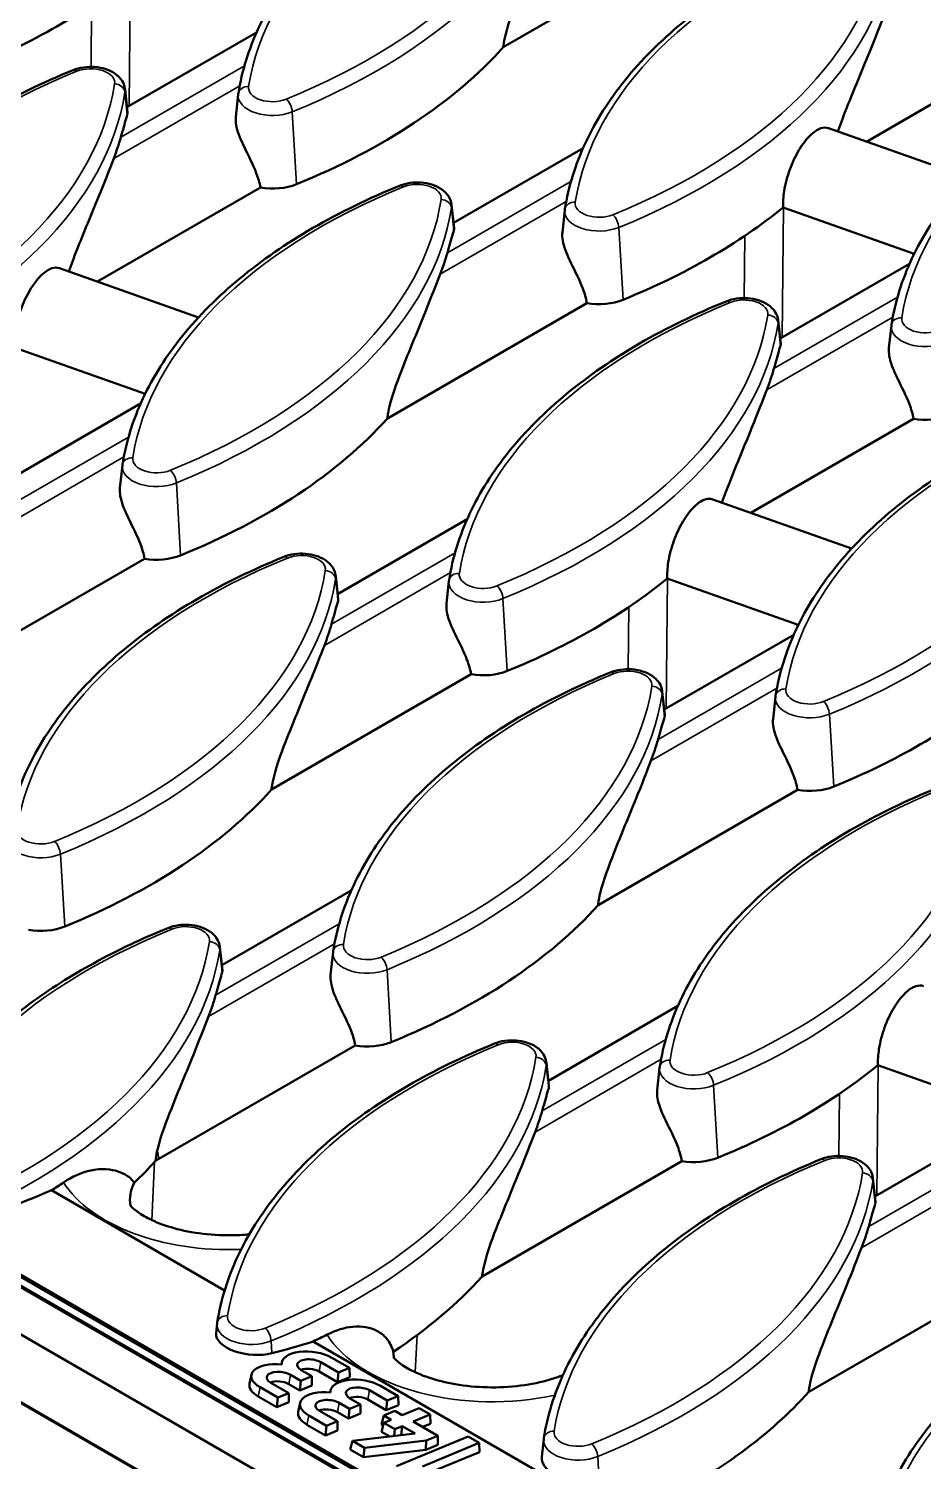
# Model space of a CAD drawing. Header units: millimetres. Extents: x 0 to 4362, y -130 to 2100.
# Drawn here: x 317.4 to 403.2, y 714.2 to 851.5 of the extents above; entities that cross this region are included whole.
import ezdxf

# ---------------------------------------------------------------- set-up
doc = ezdxf.new("R2010")
doc.units = ezdxf.units.MM
doc.header["$LTSCALE"] = 5
doc.layers.add('Sichtbar (ISO)', color=7, linetype='Continuous', lineweight=50)
doc.layers.add('Sichtbar schmal (ISO)', color=7, linetype='Continuous', lineweight=35)

msp = doc.modelspace()

# ---------------------------------------------------------------- linework, layer by layer
at = {"layer": 'Sichtbar (ISO)'}
for p, q in [((362.888, 849.734), (382.028, 860.784)), ((326.808, 843.986), (339.226, 851.155)), ((465.386, 645.121), (111.832, 849.246)), ((397.73, 840.69), (413.342, 849.703)), ((107.693, 846.975), (461.246, 642.851)), ((326.621, 845.725), (326.863, 843.474)), ((337.475, 845.22), (337.245, 843.075)), ((407.409, 837.265), (394.084, 841.98)), ((358.122, 832.905), (370.54, 840.074)), ((323.989, 827.276), (339.601, 836.289)), ((357.936, 834.644), (358.177, 832.393)), ((368.79, 834.139), (368.559, 831.994)), ((402.296, 829.939), (389.719, 834.39)), ((333.668, 823.851), (320.342, 828.566)), ((389.437, 821.824), (401.855, 828.993)), ((351.776, 814.158), (370.916, 825.208)), ((389.25, 823.563), (389.492, 821.312)), ((400.104, 823.058), (399.874, 820.913)), ((328.555, 816.525), (315.978, 820.976)), ((315.696, 808.41), (328.114, 815.579)), ((386.619, 805.114), (402.231, 814.127)), ((326.363, 809.644), (326.133, 807.499)), ((396.298, 801.689), (382.972, 806.404)), ((347.011, 797.329), (359.429, 804.498)), ((309.35, 789.663), (328.489, 800.713)), ((346.824, 799.068), (347.066, 796.817)), ((357.678, 798.563), (357.448, 796.418)), ((391.184, 794.363), (378.607, 798.814)), ((378.325, 786.248), (390.743, 793.417)), ((340.665, 778.582), (359.804, 789.632)), ((378.139, 787.987), (378.38, 785.736)), ((388.993, 787.482), (388.762, 785.337)), ((371.979, 767.501), (391.119, 778.551)), ((335.899, 761.753), (348.317, 768.922)), ((335.712, 763.493), (335.954, 761.241)), ((346.566, 762.987), (346.336, 760.842)), ((367.214, 750.672), (379.632, 757.841)), ((329.876, 743.193), (348.693, 754.057)), ((367.027, 752.412), (367.269, 750.16)), ((377.881, 751.906), (377.651, 749.761)), ((411.387, 747.706), (398.81, 752.157)), ((398.528, 739.591), (410.947, 746.76)), ((360.868, 731.925), (380.007, 742.976)), ((398.342, 741.33), (398.583, 739.079)), ((336.174, 730.575), (319.554, 740.171)), ((308.164, 736.745), (370.784, 700.591)), ((370.549, 700.931), (308.751, 736.61)), ((392.183, 720.844), (411.322, 731.894)), ((335.455, 727.412), (335.354, 726.474)), ((378.701, 706.022), (344.656, 725.678)), ((346.442, 724.125), (348.148, 723.14)), ((338.745, 722.497), (338.559, 721.643)), ((341.662, 723.7), (341.616, 723.491)), ((343.48, 721.915), (342.481, 722.491)), ((343.525, 722.922), (344.524, 722.345)), ((347.004, 721.782), (345.236, 722.803)), ((347.103, 722.709), (345.398, 723.694)), ((347.004, 721.782), (347.103, 722.709)), ((348.148, 723.14), (347.103, 722.709)), ((348.171, 722.263), (348.148, 723.14)), ((341.27, 720.304), (339.564, 721.289)), ((340.608, 721.719), (342.314, 720.734)), ((343.38, 720.988), (342.32, 721.6)), ((343.38, 720.988), (343.48, 721.915)), ((344.547, 721.469), (343.38, 720.988)), ((344.524, 722.345), (343.48, 721.915)), ((344.547, 721.469), (344.524, 722.345)), ((346.329, 721.005), (346.283, 720.797)), ((348.171, 722.263), (347.004, 721.782)), ((351.77, 720.015), (350.064, 721)), ((351.109, 721.43), (352.815, 720.445)), ((341.171, 719.377), (339.403, 720.397)), ((341.171, 719.377), (341.27, 720.304)), ((342.337, 719.858), (341.171, 719.377)), ((342.314, 720.734), (341.27, 720.304)), ((342.337, 719.858), (342.314, 720.734)), ((343.412, 719.803), (343.226, 718.949)), ((348.147, 719.22), (347.148, 719.797)), ((349.191, 719.651), (348.147, 719.22)), ((348.192, 720.228), (349.191, 719.651)), ((349.214, 718.774), (349.191, 719.651)), ((351.671, 719.088), (349.903, 720.108)), ((351.671, 719.088), (351.77, 720.015)), ((352.815, 720.445), (351.77, 720.015)), ((352.838, 719.569), (352.815, 720.445)), ((345.937, 717.609), (344.231, 718.594)), ((345.275, 719.025), (346.981, 718.04)), ((348.047, 718.293), (346.987, 718.906)), ((348.047, 718.293), (348.147, 719.22)), ((349.214, 718.774), (348.047, 718.293)), ((351.216, 717.734), (351.439, 718.589)), ((351.439, 718.589), (352.483, 719.02)), ((352.146, 718.181), (351.439, 718.589)), ((352.838, 719.569), (351.671, 719.088)), ((352.483, 719.02), (353.191, 718.612)), ((353.191, 718.612), (354.824, 719.285)), ((355.879, 718.676), (354.245, 718.003)), ((354.824, 719.285), (355.879, 718.676)), ((355.902, 717.8), (355.879, 718.676)), ((345.838, 716.682), (344.07, 717.703)), ((345.838, 716.682), (345.937, 717.609)), ((347.004, 717.163), (345.838, 716.682)), ((346.981, 718.04), (345.937, 717.609)), ((347.004, 717.163), (346.981, 718.04)), ((351.38, 717.639), (351.216, 717.734)), ((351.223, 717.037), (351.446, 717.892)), ((352.02, 716.577), (351.223, 717.037)), ((351.446, 717.892), (352.146, 718.181)), ((352.501, 717.283), (351.446, 717.892)), ((352.431, 716.625), (352.501, 717.283)), ((353.201, 717.572), (352.501, 717.283)), ((353.108, 716.705), (353.201, 717.572)), ((354.435, 716.86), (353.201, 717.572)), ((354.245, 718.003), (356.602, 716.642)), ((355.902, 717.8), (355.141, 717.486)), ((348.195, 715.321), (348.449, 716.159)), ((348.449, 716.159), (354.435, 716.86)), ((349.593, 715.498), (348.449, 716.159)), ((349.473, 714.583), (349.593, 715.498)), ((355.509, 716.191), (349.593, 715.498)), ((352.66, 713.727), (359.538, 716.564)), ((360.593, 715.955), (355.156, 713.713)), ((355.459, 715.284), (355.509, 716.191)), ((356.625, 715.765), (355.459, 715.284)), ((356.602, 716.642), (355.509, 716.191)), ((356.625, 715.765), (356.602, 716.642)), ((359.538, 716.564), (360.593, 715.955)), ((360.616, 715.078), (360.593, 715.955)), ((366.769, 716.33), (366.587, 714.633)), ((349.473, 714.583), (348.195, 715.321)), ((355.459, 715.284), (349.473, 714.583)), ((360.616, 715.078), (356.554, 713.403))]:
    msp.add_line(p, q, dxfattribs=at)
for centre, major_axis, ratio, start_param, end_param in [((275.122, 877.689), (-63.568, 0), 0.5773503, 2.1848933, 2.5278613), ((306.437, 866.608), (-63.568, 0), 0.5773503, 2.1848933, 2.6638716), ((264.01, 847.012), (63.043, 0), 0.5773503, 6.0631154, 6.1203042), ((340.761, 838.5), (-4, 0), 0.5773503, 1.2765781, 2.1848933), ((337.751, 855.527), (-63.568, 0), 0.5773503, 2.1848933, 2.5278613), ((295.325, 835.931), (63.043, 0), 0.5773503, 6.0631154, 6.1203042), ((372.076, 827.419), (-4, 0), 0.5773503, 1.2765781, 2.1848933), ((326.64, 824.85), (63.043, 0), 0.5773503, 6.0631154, 6.1203042), ((403.391, 816.338), (-4, 0), 0.5773503, 1.2765781, 2.1848933), ((295.325, 831.032), (-63.568, 0), 0.5773503, 2.1848933, 2.6638716), ((329.649, 802.924), (-4, 0), 0.5773503, 1.2765781, 2.1848933), ((326.64, 819.951), (-63.568, 0), 0.5773503, 2.1848933, 2.5278613), ((284.213, 800.355), (63.043, 0), 0.5773503, 6.0631154, 6.1203042), ((360.964, 791.843), (-4, 0), 0.5773503, 1.2765781, 2.1848933), ((357.954, 808.87), (-63.568, 0), 0.5773503, 2.1848933, 2.5278613), ((315.528, 789.274), (63.043, 0), 0.5773503, 6.0631154, 6.1203042), ((392.279, 780.762), (-4, 0), 0.5773503, 1.2765781, 2.1848933), ((284.213, 795.456), (-63.568, 0), 0.5773503, 2.1848933, 2.6638716), ((315.528, 784.375), (-63.568, 0), 0.5773503, 2.1848933, 2.6638716), ((318.538, 767.348), (-4, 0), 0.5773503, 1.2765781, 2.1848933), ((273.102, 764.779), (63.043, 0), 0.5773503, 6.0631154, 6.1203042), ((349.853, 756.267), (-4, 0), 0.5773503, 1.2765781, 2.1848933), ((346.843, 773.294), (-63.568, 0), 0.5773503, 2.1848933, 2.5278613), ((304.416, 753.698), (63.043, 0), 0.5773503, 6.0631154, 6.1203042), ((273.102, 759.88), (-63.568, 0), 0.5773503, 2.5974605, 2.6631925), ((336.594, 739.315), (9.5, 0), 0.5773503, 2.3561945, 2.4086355), ((381.167, 745.186), (-4, 0), 0.5773503, 1.2765781, 2.1848933), ((273.102, 764.779), (-63.043, 0), 0.5773503, 2.3991649, 2.4272376), ((336.594, 739.315), (-9.5, 0), 0.5773503, 5.9936101, 6.3961094), ((273.659, 765.324), (62.927, -6.85), 0.4904698, 5.3674877, 5.5815714), ((335.731, 742.617), (63.043, 0), 0.5773503, 6.0631154, 6.1203042), ((304.416, 748.799), (-63.568, 0), 0.5773503, 2.4249483, 2.6638716), ((338.771, 726.103), (-3.417, 0.372), 0.4904698, 0.0007302, 2.225895), ((304.974, 753.244), (63.034, -6.862), 0.4904698, 5.3674877, 5.4455157), ((304.416, 753.698), (-63.043, 0), 0.5773503, 2.263056, 2.2909833), ((344.461, 723.308), (-2.811, 0.325), 0.4898979, 3.9885497, 6.3870414), ((344.461, 723.308), (-1.329, 0.153), 0.4898979, 3.9885497, 7.1301424), ((361.847, 724.734), (-9.5, 0), 0.5773503, 0.0077871, 0.1129241), ((341.545, 722.105), (-2.811, 0.325), 0.4898979, 4.7316507, 7.1301424), ((341.545, 722.105), (-1.329, 0.153), 0.4898979, 3.9885497, 7.1301424), ((344.361, 722.442), (-1.242, 0.143), 0.4898979, 3.9885497, 5.5611409), ((341.445, 721.239), (-2.897, 0.335), 0.4898979, 6.2340011, 7.1301424), ((341.445, 721.239), (-1.242, 0.143), 0.4898979, 3.9885497, 5.5611409), ((349.128, 720.614), (-2.811, 0.325), 0.4898979, 3.9885497, 6.3870414), ((349.128, 720.614), (-1.329, 0.153), 0.4898979, 3.9885497, 7.1301424), ((346.212, 719.411), (-2.811, 0.325), 0.4898979, 4.7316507, 7.1301424), ((346.212, 719.411), (-1.329, 0.153), 0.4898979, 3.9885497, 7.1301424), ((349.028, 719.748), (-1.242, 0.143), 0.4898979, 3.9885497, 5.5611409), ((335.731, 737.718), (-63.568, 0), 0.5773503, 2.2898474, 2.6638716), ((346.112, 718.545), (-2.897, 0.335), 0.4898979, 6.2340011, 7.1301424), ((346.112, 718.545), (-1.242, 0.143), 0.4898979, 3.9885497, 5.5611409), ((370.056, 714.509), (-3.475, 0), 0.5773503, 6.221282, 8.0755879)]:
    msp.add_ellipse(centre, major_axis=major_axis, ratio=ratio, start_param=start_param, end_param=end_param, dxfattribs=at)
for points, knots in [([(337.486, 845.307), (337.825, 847.458), (338.486, 849.587), (340.423, 853.729), (341.699, 855.742), (344.815, 859.594), (346.656, 861.434), (350.843, 864.891), (353.19, 866.509), (358.319, 869.482), (361.102, 870.837), (364.061, 872.041)], [5.58828531, 5.58828531, 5.58828531, 5.58828531, 5.76152555, 5.76152555, 5.9347658, 5.9347658, 6.10800604, 6.10800604, 6.28124629, 6.28124629, 6.45448653, 6.45448653, 6.45448653, 6.45448653]), ([(367.96, 863.561), (367.556, 862.52), (367.063, 861.264), (365.85, 858.274), (365.101, 856.503), (363.957, 853.601), (363.415, 852.202), (363.019, 850.575), (362.946, 850.216), (362.898, 849.824), (362.893, 849.779), (362.888, 849.734)], [5.0571531, 5.0571531, 5.0571531, 5.0571531, 5.5983494, 5.5983494, 6.239433, 6.239433, 6.6427143, 6.6427143, 6.7428645, 6.7428645, 6.7559465, 6.7559465, 6.7559465, 6.7559465]), ([(368.801, 834.226), (369.139, 836.377), (369.801, 838.506), (371.738, 842.648), (373.013, 844.661), (376.13, 848.513), (377.971, 850.353), (382.158, 853.81), (384.505, 855.428), (389.634, 858.401), (392.416, 859.756), (395.376, 860.96)], [5.58828531, 5.58828531, 5.58828531, 5.58828531, 5.76152555, 5.76152555, 5.9347658, 5.9347658, 6.10800604, 6.10800604, 6.28124629, 6.28124629, 6.45448653, 6.45448653, 6.45448653, 6.45448653]), ([(399.274, 852.48), (398.871, 851.439), (398.378, 850.183), (397.165, 847.193), (396.416, 845.422), (395.478, 843.043), (395.216, 842.365), (394.973, 841.665)], [5.0571531, 5.0571531, 5.0571531, 5.0571531, 5.5983494, 5.5983494, 6.239433, 6.239433, 6.4545461, 6.4545461, 6.4545461, 6.4545461]), ([(400.116, 823.145), (400.454, 825.296), (401.115, 827.425), (403.052, 831.567), (404.328, 833.58), (407.444, 837.432), (409.285, 839.271), (413.473, 842.729), (415.819, 844.347), (420.949, 847.32), (423.731, 848.675), (426.69, 849.879)], [5.58828531, 5.58828531, 5.58828531, 5.58828531, 5.76152555, 5.76152555, 5.9347658, 5.9347658, 6.10800604, 6.10800604, 6.28124629, 6.28124629, 6.45448653, 6.45448653, 6.45448653, 6.45448653]), ([(295.06, 820.812), (295.398, 822.963), (296.059, 825.092), (297.997, 829.234), (299.272, 831.247), (302.389, 835.099), (304.229, 836.939), (308.417, 840.396), (310.764, 842.014), (315.893, 844.987), (318.675, 846.342), (321.635, 847.546)], [5.58828531, 5.58828531, 5.58828531, 5.58828531, 5.76152555, 5.76152555, 5.9347658, 5.9347658, 6.10800604, 6.10800604, 6.28124629, 6.28124629, 6.45448653, 6.45448653, 6.45448653, 6.45448653]), ([(321.635, 847.546), (321.954, 847.676), (322.296, 847.764), (322.995, 847.864), (323.352, 847.875), (324.054, 847.823), (324.4, 847.759), (325.059, 847.553), (325.373, 847.41), (325.921, 847.034), (326.162, 846.806), (326.477, 846.301), (326.577, 846.049), (326.617, 845.763), (326.619, 845.744), (326.621, 845.725)], [0.1713012, 0.1713012, 0.1713012, 0.1713012, 0.5447081, 0.5447081, 0.9139605, 0.9139605, 1.2818418, 1.2818418, 1.6552499, 1.6552499, 2.0093361, 2.0093361, 2.2758247, 2.2758247, 2.2942911, 2.2942911, 2.2942911, 2.2942911]), ([(337.475, 845.22), (337.476, 845.226), (337.476, 845.232), (337.478, 845.243), (337.478, 845.249), (337.48, 845.261), (337.481, 845.266), (337.482, 845.278), (337.483, 845.284), (337.485, 845.295), (337.485, 845.301), (337.486, 845.307)], [5.559690499, 5.559690499, 5.559690499, 5.559690499, 5.565409461, 5.565409461, 5.571128423, 5.571128423, 5.576847385, 5.576847385, 5.582566347, 5.582566347, 5.588285309, 5.588285309, 5.588285309, 5.588285309]), ([(326.841, 843.291), (326.704, 842.834), (326.539, 842.239), (326.315, 841.447), (326.268, 841.282), (326.219, 841.109)], [1.09829535, 1.09829535, 1.09829535, 1.09829535, 1.45268918, 1.45268918, 1.54121651, 1.54121651, 1.54121651, 1.54121651]), ([(326.862, 843.474), (326.865, 843.455), (326.865, 843.435), (326.862, 843.375), (326.854, 843.334), (326.841, 843.291)], [3.52470314, 3.52470314, 3.52470314, 3.52470314, 3.543240058, 3.543240058, 3.576592277, 3.576592277, 3.576592277, 3.576592277]), ([(339.601, 836.289), (339.524, 836.749), (339.387, 837.217), (338.896, 838.515), (338.456, 839.348), (337.921, 840.459), (337.764, 840.797), (337.497, 841.463), (337.388, 841.793), (337.262, 842.346), (337.226, 842.619), (337.233, 842.944), (337.238, 843.01), (337.245, 843.075)], [2.82851537, 2.82851537, 2.82851537, 2.82851537, 2.9796104, 2.9796104, 3.24690309, 3.24690309, 3.34987153, 3.34987153, 3.45283997, 3.45283997, 3.54324006, 3.54324006, 3.56691242, 3.56691242, 3.56691242, 3.56691242]), ([(389.719, 834.39), (389.707, 834.871), (389.743, 835.405), (389.94, 836.65), (390.134, 837.37), (390.603, 838.656), (390.909, 839.308), (391.584, 840.438), (391.954, 840.917), (392.645, 841.605), (393.014, 841.861), (393.619, 842.056), (393.866, 842.055), (394.083, 841.979)], [0.0465019, 0.0465019, 0.0465019, 0.0465019, 0.2065634, 0.2065634, 0.4131269, 0.4131269, 0.619287, 0.619287, 0.825447, 0.825447, 1.0316859, 1.0316859, 1.1904579, 1.1904579, 1.1904579, 1.1904579]), ([(325.533, 839.066), (325.13, 838.025), (324.637, 836.769), (323.423, 833.779), (322.675, 832.008), (321.736, 829.629), (321.475, 828.951), (321.232, 828.252)], [5.0571531, 5.0571531, 5.0571531, 5.0571531, 5.5983494, 5.5983494, 6.239433, 6.239433, 6.4545461, 6.4545461, 6.4545461, 6.4545461]), ([(326.375, 809.731), (326.713, 811.882), (327.374, 814.011), (329.311, 818.153), (330.587, 820.166), (333.703, 824.018), (335.544, 825.858), (339.732, 829.315), (342.078, 830.933), (347.207, 833.906), (349.99, 835.261), (352.949, 836.465)], [5.58828531, 5.58828531, 5.58828531, 5.58828531, 5.76152555, 5.76152555, 5.9347658, 5.9347658, 6.10800604, 6.10800604, 6.28124629, 6.28124629, 6.45448653, 6.45448653, 6.45448653, 6.45448653]), ([(352.949, 836.465), (353.268, 836.595), (353.61, 836.683), (354.309, 836.783), (354.666, 836.794), (355.369, 836.741), (355.714, 836.678), (356.374, 836.472), (356.688, 836.329), (357.236, 835.953), (357.476, 835.725), (357.792, 835.22), (357.891, 834.968), (357.931, 834.682), (357.934, 834.663), (357.936, 834.644)], [0.1713012, 0.1713012, 0.1713012, 0.1713012, 0.5447081, 0.5447081, 0.9139605, 0.9139605, 1.2818418, 1.2818418, 1.6552499, 1.6552499, 2.0093361, 2.0093361, 2.2758247, 2.2758247, 2.2942911, 2.2942911, 2.2942911, 2.2942911]), ([(368.79, 834.139), (368.79, 834.145), (368.791, 834.151), (368.792, 834.162), (368.793, 834.168), (368.795, 834.18), (368.795, 834.185), (368.797, 834.197), (368.798, 834.203), (368.799, 834.214), (368.8, 834.22), (368.801, 834.226)], [5.559690499, 5.559690499, 5.559690499, 5.559690499, 5.565409461, 5.565409461, 5.571128423, 5.571128423, 5.576847385, 5.576847385, 5.582566347, 5.582566347, 5.588285309, 5.588285309, 5.588285309, 5.588285309]), ([(358.177, 832.393), (358.179, 832.374), (358.18, 832.354), (358.177, 832.294), (358.169, 832.253), (358.156, 832.21)], [3.52470314, 3.52470314, 3.52470314, 3.52470314, 3.543240058, 3.543240058, 3.576592277, 3.576592277, 3.576592277, 3.576592277]), ([(358.156, 832.21), (358.019, 831.752), (357.854, 831.158), (357.63, 830.366), (357.583, 830.201), (357.534, 830.028)], [1.09829535, 1.09829535, 1.09829535, 1.09829535, 1.45268918, 1.45268918, 1.54121651, 1.54121651, 1.54121651, 1.54121651]), ([(370.916, 825.208), (370.838, 825.667), (370.701, 826.136), (370.211, 827.434), (369.771, 828.267), (369.236, 829.378), (369.079, 829.716), (368.811, 830.382), (368.702, 830.712), (368.577, 831.265), (368.541, 831.538), (368.548, 831.863), (368.552, 831.929), (368.559, 831.994)], [2.82851537, 2.82851537, 2.82851537, 2.82851537, 2.9796104, 2.9796104, 3.24690309, 3.24690309, 3.34987153, 3.34987153, 3.45283997, 3.45283997, 3.54324006, 3.54324006, 3.56691242, 3.56691242, 3.56691242, 3.56691242]), ([(315.978, 820.976), (315.966, 821.458), (316.002, 821.991), (316.199, 823.236), (316.393, 823.956), (316.862, 825.242), (317.168, 825.894), (317.843, 827.025), (318.213, 827.503), (318.904, 828.191), (319.273, 828.447), (319.878, 828.642), (320.125, 828.641), (320.342, 828.565)], [0.0465019, 0.0465019, 0.0465019, 0.0465019, 0.2065634, 0.2065634, 0.4131269, 0.4131269, 0.619287, 0.619287, 0.825447, 0.825447, 1.0316859, 1.0316859, 1.1904579, 1.1904579, 1.1904579, 1.1904579]), ([(356.848, 827.985), (356.445, 826.944), (355.951, 825.688), (354.738, 822.698), (353.99, 820.927), (352.845, 818.025), (352.303, 816.627), (351.908, 814.999), (351.834, 814.64), (351.786, 814.248), (351.781, 814.203), (351.776, 814.158)], [5.0571531, 5.0571531, 5.0571531, 5.0571531, 5.5983494, 5.5983494, 6.239433, 6.239433, 6.6427143, 6.6427143, 6.7428645, 6.7428645, 6.7559465, 6.7559465, 6.7559465, 6.7559465]), ([(357.689, 798.65), (358.028, 800.801), (358.689, 802.93), (360.626, 807.072), (361.902, 809.085), (365.018, 812.937), (366.859, 814.777), (371.046, 818.234), (373.393, 819.852), (378.522, 822.825), (381.305, 824.18), (384.264, 825.384)], [5.58828531, 5.58828531, 5.58828531, 5.58828531, 5.76152555, 5.76152555, 5.9347658, 5.9347658, 6.10800604, 6.10800604, 6.28124629, 6.28124629, 6.45448653, 6.45448653, 6.45448653, 6.45448653]), ([(384.264, 825.384), (384.583, 825.514), (384.925, 825.602), (385.624, 825.702), (385.981, 825.713), (386.684, 825.66), (387.029, 825.597), (387.689, 825.391), (388.002, 825.248), (388.551, 824.872), (388.791, 824.644), (389.107, 824.139), (389.206, 823.887), (389.246, 823.601), (389.248, 823.582), (389.25, 823.563)], [0.1713012, 0.1713012, 0.1713012, 0.1713012, 0.5447081, 0.5447081, 0.9139605, 0.9139605, 1.2818418, 1.2818418, 1.6552499, 1.6552499, 2.0093361, 2.0093361, 2.2758247, 2.2758247, 2.2942911, 2.2942911, 2.2942911, 2.2942911]), ([(400.104, 823.058), (400.105, 823.064), (400.106, 823.07), (400.107, 823.081), (400.108, 823.087), (400.109, 823.099), (400.11, 823.104), (400.112, 823.116), (400.112, 823.122), (400.114, 823.133), (400.115, 823.139), (400.116, 823.145)], [5.559690499, 5.559690499, 5.559690499, 5.559690499, 5.565409461, 5.565409461, 5.571128423, 5.571128423, 5.576847385, 5.576847385, 5.582566347, 5.582566347, 5.588285309, 5.588285309, 5.588285309, 5.588285309]), ([(389.492, 821.312), (389.494, 821.293), (389.495, 821.273), (389.491, 821.213), (389.484, 821.172), (389.471, 821.129)], [3.52470314, 3.52470314, 3.52470314, 3.52470314, 3.543240058, 3.543240058, 3.576592277, 3.576592277, 3.576592277, 3.576592277]), ([(389.471, 821.129), (389.333, 820.671), (389.168, 820.077), (388.944, 819.285), (388.898, 819.12), (388.849, 818.947)], [1.09829535, 1.09829535, 1.09829535, 1.09829535, 1.45268918, 1.45268918, 1.54121651, 1.54121651, 1.54121651, 1.54121651]), ([(402.231, 814.127), (402.153, 814.586), (402.016, 815.055), (401.525, 816.353), (401.086, 817.186), (400.551, 818.296), (400.394, 818.635), (400.126, 819.301), (400.017, 819.631), (399.891, 820.184), (399.856, 820.457), (399.863, 820.782), (399.867, 820.848), (399.874, 820.913)], [2.82851537, 2.82851537, 2.82851537, 2.82851537, 2.9796104, 2.9796104, 3.24690309, 3.24690309, 3.34987153, 3.34987153, 3.45283997, 3.45283997, 3.54324006, 3.54324006, 3.56691242, 3.56691242, 3.56691242, 3.56691242]), ([(388.163, 816.904), (387.759, 815.863), (387.266, 814.607), (386.053, 811.617), (385.304, 809.846), (384.366, 807.467), (384.104, 806.789), (383.861, 806.09)], [5.0571531, 5.0571531, 5.0571531, 5.0571531, 5.5983494, 5.5983494, 6.239433, 6.239433, 6.4545461, 6.4545461, 6.4545461, 6.4545461]), ([(389.004, 787.569), (389.342, 789.72), (390.004, 791.849), (391.941, 795.991), (393.216, 798.004), (396.333, 801.856), (398.174, 803.696), (402.361, 807.153), (404.708, 808.771), (409.837, 811.744), (412.619, 813.099), (415.579, 814.303)], [5.58828531, 5.58828531, 5.58828531, 5.58828531, 5.76152555, 5.76152555, 5.9347658, 5.9347658, 6.10800604, 6.10800604, 6.28124629, 6.28124629, 6.45448653, 6.45448653, 6.45448653, 6.45448653]), ([(326.363, 809.644), (326.364, 809.65), (326.365, 809.656), (326.366, 809.667), (326.367, 809.673), (326.368, 809.685), (326.369, 809.691), (326.37, 809.702), (326.371, 809.708), (326.373, 809.719), (326.374, 809.725), (326.375, 809.731)], [5.559690499, 5.559690499, 5.559690499, 5.559690499, 5.565409461, 5.565409461, 5.571128423, 5.571128423, 5.576847385, 5.576847385, 5.582566347, 5.582566347, 5.588285309, 5.588285309, 5.588285309, 5.588285309]), ([(328.489, 800.713), (328.412, 801.173), (328.275, 801.642), (327.784, 802.939), (327.345, 803.772), (326.809, 804.883), (326.652, 805.221), (326.385, 805.888), (326.276, 806.217), (326.15, 806.77), (326.114, 807.043), (326.122, 807.368), (326.126, 807.434), (326.133, 807.499)], [2.82851537, 2.82851537, 2.82851537, 2.82851537, 2.9796104, 2.9796104, 3.24690309, 3.24690309, 3.34987153, 3.34987153, 3.45283997, 3.45283997, 3.54324006, 3.54324006, 3.56691242, 3.56691242, 3.56691242, 3.56691242]), ([(378.607, 798.814), (378.595, 799.295), (378.632, 799.829), (378.828, 801.074), (379.023, 801.794), (379.492, 803.08), (379.797, 803.732), (380.473, 804.863), (380.842, 805.341), (381.534, 806.029), (381.903, 806.285), (382.507, 806.48), (382.755, 806.479), (382.972, 806.403)], [0.0465019, 0.0465019, 0.0465019, 0.0465019, 0.2065634, 0.2065634, 0.4131269, 0.4131269, 0.619287, 0.619287, 0.825447, 0.825447, 1.0316859, 1.0316859, 1.1904579, 1.1904579, 1.1904579, 1.1904579]), ([(315.263, 774.155), (315.601, 776.306), (316.262, 778.435), (318.2, 782.577), (319.475, 784.59), (322.592, 788.442), (324.432, 790.282), (328.62, 793.739), (330.967, 795.357), (336.096, 798.33), (338.878, 799.685), (341.838, 800.889)], [5.58828531, 5.58828531, 5.58828531, 5.58828531, 5.76152555, 5.76152555, 5.9347658, 5.9347658, 6.10800604, 6.10800604, 6.28124629, 6.28124629, 6.45448653, 6.45448653, 6.45448653, 6.45448653]), ([(341.838, 800.889), (342.157, 801.019), (342.499, 801.108), (343.198, 801.207), (343.555, 801.218), (344.257, 801.166), (344.603, 801.102), (345.262, 800.896), (345.576, 800.753), (346.124, 800.377), (346.365, 800.149), (346.681, 799.644), (346.78, 799.392), (346.82, 799.106), (346.822, 799.087), (346.824, 799.068)], [0.1713012, 0.1713012, 0.1713012, 0.1713012, 0.5447081, 0.5447081, 0.9139605, 0.9139605, 1.2818418, 1.2818418, 1.6552499, 1.6552499, 2.0093361, 2.0093361, 2.2758247, 2.2758247, 2.2942911, 2.2942911, 2.2942911, 2.2942911]), ([(357.678, 798.563), (357.679, 798.569), (357.679, 798.575), (357.681, 798.586), (357.681, 798.592), (357.683, 798.604), (357.684, 798.61), (357.685, 798.621), (357.686, 798.627), (357.688, 798.638), (357.689, 798.644), (357.689, 798.65)], [5.559690499, 5.559690499, 5.559690499, 5.559690499, 5.565409461, 5.565409461, 5.571128423, 5.571128423, 5.576847385, 5.576847385, 5.582566347, 5.582566347, 5.588285309, 5.588285309, 5.588285309, 5.588285309]), ([(347.044, 796.634), (346.907, 796.177), (346.742, 795.582), (346.518, 794.79), (346.471, 794.625), (346.422, 794.452)], [1.09829535, 1.09829535, 1.09829535, 1.09829535, 1.45268918, 1.45268918, 1.54121651, 1.54121651, 1.54121651, 1.54121651]), ([(347.065, 796.817), (347.068, 796.798), (347.068, 796.778), (347.065, 796.718), (347.057, 796.677), (347.044, 796.634)], [3.52470314, 3.52470314, 3.52470314, 3.52470314, 3.543240058, 3.543240058, 3.576592277, 3.576592277, 3.576592277, 3.576592277]), ([(359.804, 789.632), (359.727, 790.092), (359.59, 790.561), (359.099, 791.858), (358.659, 792.691), (358.124, 793.802), (357.967, 794.14), (357.7, 794.807), (357.591, 795.136), (357.465, 795.689), (357.429, 795.962), (357.436, 796.287), (357.441, 796.353), (357.448, 796.418)], [2.82851537, 2.82851537, 2.82851537, 2.82851537, 2.9796104, 2.9796104, 3.24690309, 3.24690309, 3.34987153, 3.34987153, 3.45283997, 3.45283997, 3.54324006, 3.54324006, 3.56691242, 3.56691242, 3.56691242, 3.56691242]), ([(345.736, 792.409), (345.333, 791.368), (344.84, 790.112), (343.627, 787.122), (342.878, 785.351), (341.733, 782.449), (341.191, 781.051), (340.796, 779.423), (340.723, 779.064), (340.674, 778.672), (340.669, 778.627), (340.665, 778.582)], [5.0571531, 5.0571531, 5.0571531, 5.0571531, 5.5983494, 5.5983494, 6.239433, 6.239433, 6.6427143, 6.6427143, 6.7428645, 6.7428645, 6.7559465, 6.7559465, 6.7559465, 6.7559465]), ([(346.578, 763.074), (346.916, 765.225), (347.577, 767.354), (349.514, 771.496), (350.79, 773.509), (353.906, 777.361), (355.747, 779.201), (359.935, 782.658), (362.281, 784.276), (367.411, 787.249), (370.193, 788.604), (373.152, 789.808)], [5.58828531, 5.58828531, 5.58828531, 5.58828531, 5.76152555, 5.76152555, 5.9347658, 5.9347658, 6.10800604, 6.10800604, 6.28124629, 6.28124629, 6.45448653, 6.45448653, 6.45448653, 6.45448653]), ([(373.152, 789.808), (373.471, 789.938), (373.813, 790.027), (374.512, 790.126), (374.869, 790.137), (375.572, 790.085), (375.918, 790.021), (376.577, 789.815), (376.891, 789.672), (377.439, 789.296), (377.679, 789.068), (377.995, 788.563), (378.094, 788.311), (378.134, 788.025), (378.137, 788.006), (378.139, 787.987)], [0.1713012, 0.1713012, 0.1713012, 0.1713012, 0.5447081, 0.5447081, 0.9139605, 0.9139605, 1.2818418, 1.2818418, 1.6552499, 1.6552499, 2.0093361, 2.0093361, 2.2758247, 2.2758247, 2.2942911, 2.2942911, 2.2942911, 2.2942911]), ([(388.993, 787.482), (388.993, 787.488), (388.994, 787.494), (388.995, 787.505), (388.996, 787.511), (388.998, 787.523), (388.998, 787.528), (389, 787.54), (389.001, 787.546), (389.002, 787.557), (389.003, 787.563), (389.004, 787.569)], [5.559690499, 5.559690499, 5.559690499, 5.559690499, 5.565409461, 5.565409461, 5.571128423, 5.571128423, 5.576847385, 5.576847385, 5.582566347, 5.582566347, 5.588285309, 5.588285309, 5.588285309, 5.588285309]), ([(378.359, 785.553), (378.222, 785.096), (378.057, 784.501), (377.833, 783.709), (377.786, 783.544), (377.737, 783.371)], [1.09829535, 1.09829535, 1.09829535, 1.09829535, 1.45268918, 1.45268918, 1.54121651, 1.54121651, 1.54121651, 1.54121651]), ([(378.38, 785.736), (378.382, 785.717), (378.383, 785.697), (378.38, 785.637), (378.372, 785.596), (378.359, 785.553)], [3.52470314, 3.52470314, 3.52470314, 3.52470314, 3.543240058, 3.543240058, 3.576592277, 3.576592277, 3.576592277, 3.576592277]), ([(391.119, 778.551), (391.041, 779.011), (390.904, 779.48), (390.414, 780.777), (389.974, 781.61), (389.439, 782.721), (389.282, 783.059), (389.014, 783.725), (388.905, 784.055), (388.78, 784.608), (388.744, 784.881), (388.751, 785.206), (388.755, 785.272), (388.762, 785.337)], [2.82851537, 2.82851537, 2.82851537, 2.82851537, 2.9796104, 2.9796104, 3.24690309, 3.24690309, 3.34987153, 3.34987153, 3.45283997, 3.45283997, 3.54324006, 3.54324006, 3.56691242, 3.56691242, 3.56691242, 3.56691242]), ([(377.051, 781.328), (376.648, 780.287), (376.154, 779.031), (374.941, 776.041), (374.193, 774.27), (373.048, 771.368), (372.506, 769.97), (372.111, 768.342), (372.037, 767.983), (371.989, 767.591), (371.984, 767.546), (371.979, 767.501)], [5.0571531, 5.0571531, 5.0571531, 5.0571531, 5.5983494, 5.5983494, 6.239433, 6.239433, 6.6427143, 6.6427143, 6.7428645, 6.7428645, 6.7559465, 6.7559465, 6.7559465, 6.7559465]), ([(377.892, 751.993), (378.231, 754.144), (378.892, 756.273), (380.829, 760.415), (382.105, 762.428), (385.221, 766.28), (387.062, 768.12), (391.249, 771.577), (393.596, 773.195), (398.725, 776.168), (401.508, 777.523), (404.467, 778.727)], [5.58828531, 5.58828531, 5.58828531, 5.58828531, 5.76152555, 5.76152555, 5.9347658, 5.9347658, 6.10800604, 6.10800604, 6.28124629, 6.28124629, 6.45448653, 6.45448653, 6.45448653, 6.45448653]), ([(305.542, 743.598), (306.247, 745.362), (307.173, 747.091), (309.441, 750.438), (310.782, 752.058), (313.846, 755.157), (315.57, 756.637), (319.361, 759.429), (321.428, 760.742), (325.864, 763.177), (328.232, 764.298), (330.726, 765.314)], [5.7245762, 5.7245762, 5.7245762, 5.7245762, 5.87055827, 5.87055827, 6.01654033, 6.01654033, 6.1625224, 6.1625224, 6.30850446, 6.30850446, 6.45448653, 6.45448653, 6.45448653, 6.45448653]), ([(330.726, 765.314), (331.045, 765.443), (331.387, 765.532), (332.086, 765.631), (332.443, 765.642), (333.146, 765.59), (333.491, 765.526), (334.15, 765.32), (334.464, 765.177), (335.013, 764.802), (335.253, 764.573), (335.569, 764.068), (335.668, 763.816), (335.708, 763.53), (335.71, 763.511), (335.712, 763.493)], [0.1713012, 0.1713012, 0.1713012, 0.1713012, 0.5447081, 0.5447081, 0.9139605, 0.9139605, 1.2818418, 1.2818418, 1.6552499, 1.6552499, 2.0093361, 2.0093361, 2.2758247, 2.2758247, 2.2942911, 2.2942911, 2.2942911, 2.2942911]), ([(346.566, 762.987), (346.567, 762.993), (346.568, 762.999), (346.569, 763.011), (346.57, 763.016), (346.571, 763.028), (346.572, 763.034), (346.573, 763.045), (346.574, 763.051), (346.576, 763.062), (346.577, 763.068), (346.578, 763.074)], [5.559690499, 5.559690499, 5.559690499, 5.559690499, 5.565409461, 5.565409461, 5.571128423, 5.571128423, 5.576847385, 5.576847385, 5.582566347, 5.582566347, 5.588285309, 5.588285309, 5.588285309, 5.588285309]), ([(335.933, 761.058), (335.795, 760.601), (335.63, 760.006), (335.406, 759.214), (335.36, 759.049), (335.311, 758.877)], [1.09829535, 1.09829535, 1.09829535, 1.09829535, 1.45268918, 1.45268918, 1.54121651, 1.54121651, 1.54121651, 1.54121651]), ([(335.954, 761.241), (335.956, 761.222), (335.956, 761.202), (335.953, 761.142), (335.946, 761.101), (335.933, 761.058)], [3.52470314, 3.52470314, 3.52470314, 3.52470314, 3.543240058, 3.543240058, 3.576592277, 3.576592277, 3.576592277, 3.576592277]), ([(348.693, 754.057), (348.615, 754.516), (348.478, 754.985), (347.987, 756.282), (347.548, 757.115), (347.013, 758.226), (346.855, 758.564), (346.588, 759.231), (346.479, 759.56), (346.353, 760.113), (346.318, 760.387), (346.325, 760.711), (346.329, 760.777), (346.336, 760.842)], [2.82851537, 2.82851537, 2.82851537, 2.82851537, 2.9796104, 2.9796104, 3.24690309, 3.24690309, 3.34987153, 3.34987153, 3.45283997, 3.45283997, 3.54324006, 3.54324006, 3.56691242, 3.56691242, 3.56691242, 3.56691242]), ([(398.81, 752.157), (398.798, 752.639), (398.835, 753.172), (399.031, 754.417), (399.226, 755.137), (399.695, 756.423), (400, 757.075), (400.676, 758.206), (401.045, 758.684), (401.737, 759.372), (402.106, 759.628), (402.711, 759.823), (402.958, 759.822), (403.175, 759.747)], [0.0465019, 0.0465019, 0.0465019, 0.0465019, 0.2065634, 0.2065634, 0.4131269, 0.4131269, 0.619287, 0.619287, 0.825447, 0.825447, 1.0316859, 1.0316859, 1.1904579, 1.1904579, 1.1904579, 1.1904579]), ([(334.624, 756.833), (334.221, 755.792), (333.728, 754.536), (332.515, 751.546), (331.766, 749.775), (330.622, 746.873), (330.08, 745.475), (329.747, 744.107), (329.732, 744.042), (329.717, 743.976)], [5.0571531, 5.0571531, 5.0571531, 5.0571531, 5.5983494, 5.5983494, 6.239433, 6.239433, 6.6427143, 6.6427143, 6.6624845, 6.6624845, 6.6624845, 6.6624845]), ([(335.466, 727.498), (335.804, 729.649), (336.466, 731.778), (338.403, 735.921), (339.678, 737.933), (342.795, 741.785), (344.635, 743.625), (348.823, 747.082), (351.17, 748.7), (356.299, 751.673), (359.081, 753.028), (362.041, 754.232)], [5.58828531, 5.58828531, 5.58828531, 5.58828531, 5.76152555, 5.76152555, 5.9347658, 5.9347658, 6.10800604, 6.10800604, 6.28124629, 6.28124629, 6.45448653, 6.45448653, 6.45448653, 6.45448653]), ([(362.041, 754.232), (362.36, 754.362), (362.702, 754.451), (363.401, 754.55), (363.758, 754.561), (364.46, 754.509), (364.806, 754.445), (365.465, 754.239), (365.779, 754.096), (366.327, 753.721), (366.568, 753.492), (366.884, 752.987), (366.983, 752.735), (367.023, 752.449), (367.025, 752.43), (367.027, 752.412)], [0.1713012, 0.1713012, 0.1713012, 0.1713012, 0.5447081, 0.5447081, 0.9139605, 0.9139605, 1.2818418, 1.2818418, 1.6552499, 1.6552499, 2.0093361, 2.0093361, 2.2758247, 2.2758247, 2.2942911, 2.2942911, 2.2942911, 2.2942911]), ([(377.881, 751.906), (377.882, 751.912), (377.882, 751.918), (377.884, 751.93), (377.884, 751.935), (377.886, 751.947), (377.887, 751.953), (377.888, 751.964), (377.889, 751.97), (377.891, 751.981), (377.892, 751.987), (377.892, 751.993)], [5.559690499, 5.559690499, 5.559690499, 5.559690499, 5.565409461, 5.565409461, 5.571128423, 5.571128423, 5.576847385, 5.576847385, 5.582566347, 5.582566347, 5.588285309, 5.588285309, 5.588285309, 5.588285309]), ([(367.247, 749.977), (367.11, 749.52), (366.945, 748.925), (366.721, 748.133), (366.674, 747.968), (366.625, 747.796)], [1.09829535, 1.09829535, 1.09829535, 1.09829535, 1.45268918, 1.45268918, 1.54121651, 1.54121651, 1.54121651, 1.54121651]), ([(367.269, 750.16), (367.271, 750.141), (367.271, 750.121), (367.268, 750.061), (367.26, 750.02), (367.247, 749.977)], [3.52470314, 3.52470314, 3.52470314, 3.52470314, 3.543240058, 3.543240058, 3.576592277, 3.576592277, 3.576592277, 3.576592277]), ([(380.007, 742.976), (379.93, 743.435), (379.793, 743.904), (379.302, 745.201), (378.862, 746.034), (378.327, 747.145), (378.17, 747.483), (377.903, 748.15), (377.794, 748.479), (377.668, 749.032), (377.632, 749.306), (377.64, 749.63), (377.644, 749.696), (377.651, 749.761)], [2.82851537, 2.82851537, 2.82851537, 2.82851537, 2.9796104, 2.9796104, 3.24690309, 3.24690309, 3.34987153, 3.34987153, 3.45283997, 3.45283997, 3.54324006, 3.54324006, 3.56691242, 3.56691242, 3.56691242, 3.56691242]), ([(365.939, 745.752), (365.536, 744.711), (365.043, 743.455), (363.83, 740.465), (363.081, 738.694), (361.936, 735.792), (361.394, 734.394), (360.999, 732.767), (360.926, 732.407), (360.877, 732.015), (360.872, 731.97), (360.868, 731.925)], [5.0571531, 5.0571531, 5.0571531, 5.0571531, 5.5983494, 5.5983494, 6.239433, 6.239433, 6.6427143, 6.6427143, 6.7428645, 6.7428645, 6.7559465, 6.7559465, 6.7559465, 6.7559465]), ([(366.781, 716.417), (367.119, 718.568), (367.78, 720.697), (369.717, 724.839), (370.993, 726.852), (374.109, 730.704), (375.95, 732.544), (380.138, 736.001), (382.484, 737.619), (387.614, 740.592), (390.396, 741.947), (393.355, 743.151)], [5.58828531, 5.58828531, 5.58828531, 5.58828531, 5.76152555, 5.76152555, 5.9347658, 5.9347658, 6.10800604, 6.10800604, 6.28124629, 6.28124629, 6.45448653, 6.45448653, 6.45448653, 6.45448653]), ([(393.355, 743.151), (393.674, 743.281), (394.016, 743.37), (394.716, 743.469), (395.072, 743.48), (395.775, 743.428), (396.121, 743.364), (396.78, 743.158), (397.094, 743.015), (397.642, 742.639), (397.882, 742.411), (398.198, 741.906), (398.297, 741.654), (398.337, 741.368), (398.34, 741.349), (398.342, 741.33)], [0.1713012, 0.1713012, 0.1713012, 0.1713012, 0.5447081, 0.5447081, 0.9139605, 0.9139605, 1.2818418, 1.2818418, 1.6552499, 1.6552499, 2.0093361, 2.0093361, 2.2758247, 2.2758247, 2.2942911, 2.2942911, 2.2942911, 2.2942911]), ([(327.489, 740.881), (327.317, 741.208), (327.039, 741.436), (326.5, 741.774), (326.192, 741.907), (325.387, 742.153), (324.455, 742.351), (322.411, 741.859), (321.583, 741.5), (320.732, 740.933)], [-1.8212433, -1.8212433, -1.8212433, -1.8212433, -1.4295642, -1.4295642, -1.02674, -1.02674, -0.3899721, -0.3899721, 0, 0, 0, 0]), ([(398.562, 738.896), (398.425, 738.439), (398.26, 737.844), (398.036, 737.052), (397.989, 736.887), (397.94, 736.715)], [1.09829535, 1.09829535, 1.09829535, 1.09829535, 1.45268918, 1.45268918, 1.54121651, 1.54121651, 1.54121651, 1.54121651]), ([(398.583, 739.079), (398.585, 739.06), (398.586, 739.04), (398.583, 738.98), (398.575, 738.939), (398.562, 738.896)], [3.52470314, 3.52470314, 3.52470314, 3.52470314, 3.543240058, 3.543240058, 3.576592277, 3.576592277, 3.576592277, 3.576592277]), ([(327.105, 738.764), (327.105, 738.764), (327.142, 738.702), (327.377, 738.45), (327.625, 738.226), (328.364, 737.729), (328.852, 737.457), (330.07, 736.926), (330.814, 736.67), (332.51, 736.237), (333.473, 736.066), (335.514, 735.863), (336.594, 735.836), (337.95, 735.903), (338.243, 735.923), (338.533, 735.95)], [1.1175755, 1.1175755, 1.1175755, 1.1175755, 1.2786106, 1.2786106, 1.494872, 1.494872, 1.7097845, 1.7097845, 1.9397165, 1.9397165, 2.185422, 2.185422, 2.4411578, 2.4411578, 2.5121624, 2.5121624, 2.5121624, 2.5121624]), ([(397.254, 734.671), (396.851, 733.63), (396.357, 732.374), (395.144, 729.384), (394.396, 727.613), (393.251, 724.711), (392.709, 723.313), (392.314, 721.685), (392.24, 721.326), (392.192, 720.934), (392.187, 720.889), (392.183, 720.844)], [5.0571531, 5.0571531, 5.0571531, 5.0571531, 5.5983494, 5.5983494, 6.239433, 6.239433, 6.6427143, 6.6427143, 6.7428645, 6.7428645, 6.7559465, 6.7559465, 6.7559465, 6.7559465]), ([(398.096, 705.336), (398.434, 707.487), (399.095, 709.616), (401.032, 713.758), (402.308, 715.771), (405.424, 719.623), (407.265, 721.463), (411.452, 724.92), (413.799, 726.538), (418.928, 729.511), (421.711, 730.866), (424.67, 732.07)], [5.58828531, 5.58828531, 5.58828531, 5.58828531, 5.76152555, 5.76152555, 5.9347658, 5.9347658, 6.10800604, 6.10800604, 6.28124629, 6.28124629, 6.45448653, 6.45448653, 6.45448653, 6.45448653]), ([(335.455, 727.412), (335.455, 727.417), (335.456, 727.423), (335.457, 727.435), (335.458, 727.44), (335.459, 727.452), (335.46, 727.458), (335.462, 727.469), (335.463, 727.475), (335.464, 727.486), (335.465, 727.492), (335.466, 727.498)], [5.559690499, 5.559690499, 5.559690499, 5.559690499, 5.565409461, 5.565409461, 5.571128423, 5.571128423, 5.576847385, 5.576847385, 5.582566347, 5.582566347, 5.588285309, 5.588285309, 5.588285309, 5.588285309]), ([(352.348, 724.691), (352.215, 725.188), (351.999, 725.597), (351.455, 726.263), (351.125, 726.52), (350.135, 727.034), (349.356, 727.182), (347.683, 727.021), (346.846, 726.769), (345.995, 726.338)], [-1.1757899, -1.1757899, -1.1757899, -1.1757899, -0.9527386, -0.9527386, -0.7281448, -0.7281448, -0.3397547, -0.3397547, 0, 0, 0, 0]), ([(352.358, 724.184), (352.358, 724.184), (352.36, 724.181), (352.388, 724.139), (352.518, 723.965), (353.058, 723.517), (353.427, 723.26), (354.408, 722.732), (355.029, 722.459), (356.502, 721.961), (357.368, 721.741), (359.269, 721.412), (360.31, 721.311), (362.433, 721.263), (363.516, 721.32), (365.567, 721.583), (366.536, 721.788), (367.829, 722.17), (368.234, 722.31), (368.605, 722.457)], [1.1175755, 1.1175755, 1.1175755, 1.1175755, 1.1513768, 1.1513768, 1.3931044, 1.3931044, 1.6048075, 1.6048075, 1.8267932, 1.8267932, 2.0653296, 2.0653296, 2.317185, 2.317185, 2.5748604, 2.5748604, 2.8292888, 2.8292888, 2.956188, 2.956188, 2.956188, 2.956188]), ([(366.769, 716.33), (366.77, 716.336), (366.771, 716.342), (366.772, 716.354), (366.773, 716.359), (366.774, 716.371), (366.775, 716.377), (366.777, 716.388), (366.777, 716.394), (366.779, 716.405), (366.78, 716.411), (366.781, 716.417)], [5.559690499, 5.559690499, 5.559690499, 5.559690499, 5.565409461, 5.565409461, 5.571128423, 5.571128423, 5.576847385, 5.576847385, 5.582566347, 5.582566347, 5.588285309, 5.588285309, 5.588285309, 5.588285309])]:
    msp.add_open_spline(points, degree=3, knots=knots, dxfattribs=at)
msp.add_open_spline([(329.717, 743.976), (329.621, 743.549), (329.566, 743.233), (329.533, 742.984)], degree=3, dxfattribs=at)
at = {"layer": 'Sichtbar schmal (ISO)'}
for p, q in [((327.004, 844.099), (327.13, 856.537)), ((323.421, 853.827), (323.361, 847.862)), ((111.582, 849.221), (465.136, 645.097)), ((326.219, 841.109), (338.067, 847.95)), ((337.615, 846.041), (325.533, 839.066)), ((326.841, 843.291), (326.614, 845.436)), ((343.066, 836.612), (342.658, 843.549)), ((106.279, 841.194), (459.832, 637.07)), ((459.85, 637.209), (106.297, 841.333)), ((357.534, 830.028), (369.382, 836.869)), ((368.929, 834.96), (356.848, 827.985)), ((358.156, 832.21), (357.928, 834.355)), ((389.634, 821.937), (389.759, 834.375)), ((374.381, 825.531), (373.973, 832.468)), ((386.05, 831.665), (385.99, 825.7)), ((402.168, 829.985), (402.194, 829.729)), ((388.849, 818.947), (400.696, 825.788)), ((400.244, 823.879), (388.163, 816.904)), ((389.471, 821.129), (389.243, 823.274)), ((328.427, 816.571), (328.453, 816.315)), ((315.107, 805.533), (326.955, 812.374)), ((326.503, 810.465), (314.421, 803.49)), ((331.954, 801.036), (331.547, 807.973)), ((346.422, 794.452), (358.27, 801.293)), ((357.818, 799.384), (345.736, 792.409)), ((347.044, 796.634), (346.817, 798.779)), ((378.522, 786.361), (378.647, 798.8)), ((363.269, 789.955), (362.861, 796.892)), ((374.939, 796.089), (374.879, 790.124)), ((391.056, 794.409), (391.083, 794.153)), ((377.737, 783.371), (389.585, 790.212)), ((389.132, 788.303), (377.051, 781.328)), ((378.359, 785.553), (378.132, 787.698)), ((394.584, 778.874), (394.176, 785.811)), ((320.843, 765.46), (320.435, 772.397)), ((335.311, 758.877), (347.158, 765.717)), ((346.706, 763.809), (334.624, 756.833)), ((335.933, 761.058), (335.705, 763.203)), ((352.157, 754.379), (351.75, 761.316)), ((366.625, 747.796), (378.473, 754.636)), ((378.021, 752.728), (365.939, 745.752)), ((367.247, 749.977), (367.02, 752.122)), ((398.725, 739.704), (398.85, 752.143)), ((383.472, 743.298), (383.064, 750.235)), ((395.142, 749.432), (395.082, 743.467)), ((397.94, 736.715), (409.788, 743.555)), ((329.462, 742.905), (329.201, 737.309)), ((409.335, 741.646), (397.254, 734.671)), ((398.562, 738.896), (398.335, 741.041)), ((340.708, 724.547), (340.638, 725.74)), ((354.62, 726.286), (354.455, 722.728)), ((342.32, 721.6), (342.481, 722.491)), ((345.236, 722.803), (345.398, 723.694)), ((339.403, 720.397), (339.564, 721.289)), ((349.903, 720.108), (350.064, 721)), ((346.987, 718.906), (347.148, 719.797)), ((344.07, 717.703), (344.231, 718.594)), ((372.064, 712.765), (371.953, 714.659))]:
    msp.add_line(p, q, dxfattribs=at)
for centre, major_axis, ratio, start_param, end_param in [((400.086, 842.74), (-61.864, 0), 0.5773503, 5.3264859, 6.1926871), ((306.437, 873.956), (61.864, 0), 0.5773503, 5.3264859, 6.1926871), ((306.437, 873.211), (62.861, 0), 0.5773503, 5.3264859, 6.1926871), ((431.4, 831.659), (-61.864, 0), 0.5773503, 5.3264859, 6.1926871), ((337.751, 862.875), (61.864, 0), 0.5773503, 5.3264859, 6.1926871), ((337.751, 862.13), (62.861, 0), 0.5773503, 5.3264859, 6.1926871), ((462.715, 820.578), (-61.864, 0), 0.5773503, 5.3264859, 6.1926871), ((357.659, 818.245), (-61.864, 0), 0.5773503, 5.3264859, 6.1926871), ((322.012, 846.62), (-0.377, 0.926), 0.4704822, 5.5699441, 6.2831853), ((323.335, 846.353), (2.296, 0), 0.5773503, 6.1926871, 8.4680786), ((264.01, 849.461), (61.864, 0), 0.5773503, 5.3264859, 6.1926871), ((325.622, 845.417), (0.988, -0.155), 0.8131553, 0.2143864, 1.6979163), ((338.474, 845.151), (-0.988, 0.155), 0.8131553, 4.8395089, 6.2831853), ((340.761, 845.848), (-2.296, 0), 0.5773503, 6.1926871, 8.4680786), ((264.01, 848.716), (62.861, 0), 0.5773503, 5.3264859, 6.1926871), ((323.335, 845.608), (3.292, 0), 0.5773503, 6.1926871, 6.3450887), ((340.761, 845.103), (-3.292, 0), 0.5773503, 6.221282, 8.4680786), ((342.084, 843.948), (-0.377, 0.926), 0.4704822, 4.0864142, 5.5699441), ((388.974, 807.164), (-61.864, 0), 0.5773503, 5.3264859, 6.1926871), ((353.326, 835.539), (-0.377, 0.926), 0.4704822, 5.5699441, 6.2831853), ((354.649, 835.272), (2.296, 0), 0.5773503, 6.1926871, 8.4680786), ((295.325, 838.38), (61.864, 0), 0.5773503, 5.3264859, 6.1926871), ((356.936, 834.336), (0.988, -0.155), 0.8131553, 0.2143864, 1.6979163), ((295.325, 837.635), (62.861, 0), 0.5773503, 5.3264859, 6.1926871), ((354.649, 834.527), (3.292, 0), 0.5773503, 6.1926871, 6.3450887), ((372.076, 834.022), (-3.292, 0), 0.5773503, 6.221282, 8.4680786), ((369.789, 834.07), (-0.988, 0.155), 0.8131553, 4.8395089, 6.2831853), ((372.076, 834.767), (-2.296, 0), 0.5773503, 6.1926871, 8.4680786), ((373.399, 832.867), (-0.377, 0.926), 0.4704822, 4.0864142, 5.5699441), ((384.641, 824.458), (-0.377, 0.926), 0.4704822, 5.5699441, 6.2831853), ((385.964, 824.191), (2.296, 0), 0.5773503, 6.1926871, 8.4680786), ((420.289, 796.083), (-61.864, 0), 0.5773503, 5.3264859, 6.1926871), ((326.64, 827.299), (61.864, 0), 0.5773503, 5.3264859, 6.1926871), ((388.251, 823.255), (0.988, -0.155), 0.8131553, 0.2143864, 1.6979163), ((326.64, 826.554), (62.861, 0), 0.5773503, 5.3264859, 6.1926871), ((385.964, 823.446), (3.292, 0), 0.5773503, 6.1926871, 6.3450887), ((403.391, 822.941), (-3.292, 0), 0.5773503, 6.221282, 8.4680786), ((401.104, 822.989), (-0.988, 0.155), 0.8131553, 4.8395089, 6.2831853), ((403.391, 823.686), (-2.296, 0), 0.5773503, 6.1926871, 8.4680786), ((451.603, 785.002), (-61.864, 0), 0.5773503, 5.3264859, 6.1926871), ((357.954, 816.218), (61.864, 0), 0.5773503, 5.3264859, 6.1926871), ((357.954, 815.473), (62.861, 0), 0.5773503, 5.3264859, 6.1926871), ((327.363, 809.575), (-0.988, 0.155), 0.8131553, 4.8395089, 6.2831853), ((329.649, 810.272), (-2.296, 0), 0.5773503, 6.1926871, 8.4680786), ((329.649, 809.527), (-3.292, 0), 0.5773503, 6.221282, 8.4680786), ((330.973, 808.372), (-0.377, 0.926), 0.4704822, 4.0864142, 5.5699441), ((377.862, 771.588), (-61.864, 0), 0.5773503, 5.3264859, 6.1926871), ((342.215, 799.963), (-0.377, 0.926), 0.4704822, 5.5699441, 6.2831853), ((343.538, 799.696), (2.296, 0), 0.5773503, 6.1926871, 8.4680786), ((284.213, 802.804), (61.864, 0), 0.5773503, 5.3264859, 6.1926871), ((345.825, 798.76), (0.988, -0.155), 0.8131553, 0.2143864, 1.6979163), ((358.677, 798.494), (-0.988, 0.155), 0.8131553, 4.8395089, 6.2831853), ((360.964, 799.191), (-2.296, 0), 0.5773503, 6.1926871, 8.4680786), ((284.213, 802.059), (62.861, 0), 0.5773503, 5.3264859, 6.1926871), ((343.538, 798.951), (3.292, 0), 0.5773503, 6.1926871, 6.3450887), ((360.964, 798.446), (-3.292, 0), 0.5773503, 6.221282, 8.4680786), ((362.287, 797.291), (-0.377, 0.926), 0.4704822, 4.0864142, 5.5699441), ((409.177, 760.507), (-61.864, 0), 0.5773503, 5.3264859, 6.1926871), ((373.529, 788.882), (-0.377, 0.926), 0.4704822, 5.5699441, 6.2831853), ((374.853, 788.615), (2.296, 0), 0.5773503, 6.1926871, 8.4680786), ((315.528, 791.723), (61.864, 0), 0.5773503, 5.3264859, 6.1926871), ((377.139, 787.679), (0.988, -0.155), 0.8131553, 0.2143864, 1.6979163), ((315.528, 790.978), (62.861, 0), 0.5773503, 5.3264859, 6.1926871), ((374.853, 787.87), (3.292, 0), 0.5773503, 6.1926871, 6.3450887), ((392.279, 787.365), (-3.292, 0), 0.5773503, 6.221282, 8.4680786), ((389.992, 787.413), (-0.988, 0.155), 0.8131553, 4.8395089, 6.2831853), ((392.279, 788.11), (-2.296, 0), 0.5773503, 6.1926871, 8.4680786), ((393.602, 786.21), (-0.377, 0.926), 0.4704822, 4.0864142, 5.5699441), ((440.492, 749.426), (-61.864, 0), 0.5773503, 5.3264859, 6.1926871), ((346.843, 780.642), (61.864, 0), 0.5773503, 5.3264859, 6.1926871), ((346.843, 779.897), (62.861, 0), 0.5773503, 5.3264859, 6.1926871), ((318.538, 774.696), (-2.296, 0), 0.5773503, 6.1926871, 8.4680786), ((318.538, 773.951), (-3.292, 0), 0.5773503, 6.221282, 8.4680786), ((319.861, 772.796), (-0.377, 0.926), 0.4704822, 4.0864142, 5.5699441), ((366.751, 736.012), (-61.864, 0), 0.5773503, 5.3264859, 6.174011), ((331.103, 764.387), (-0.377, 0.926), 0.4704822, 5.5699441, 6.2831853), ((332.426, 764.12), (2.296, 0), 0.5773503, 6.1926871, 8.4680786), ((273.102, 767.228), (61.864, 0), 0.5773503, 5.3264859, 6.1926871), ((334.713, 763.184), (0.988, -0.155), 0.8131553, 0.2143864, 1.6979163), ((347.566, 762.918), (-0.988, 0.155), 0.8131553, 4.8395089, 6.2831853), ((349.853, 763.615), (-2.296, 0), 0.5773503, 6.1926871, 8.4680786), ((273.102, 766.483), (62.861, 0), 0.5773503, 5.3264859, 6.1926871), ((332.426, 763.375), (3.292, 0), 0.5773503, 6.1926871, 6.3450887), ((349.853, 762.87), (-3.292, 0), 0.5773503, 6.221282, 8.4680786), ((351.176, 761.715), (-0.377, 0.926), 0.4704822, 4.0864142, 5.5699441), ((398.065, 724.931), (-61.864, 0), 0.5773503, 5.3264859, 6.1926871), ((362.418, 753.306), (-0.377, 0.926), 0.4704822, 5.5699441, 6.2831853), ((363.741, 753.039), (2.296, 0), 0.5773503, 6.1926871, 8.4680786), ((304.416, 756.147), (61.864, 0), 0.5773503, 5.3264859, 6.1926871), ((366.028, 752.103), (0.988, -0.155), 0.8131553, 0.2143864, 1.6979163), ((378.88, 751.837), (-0.988, 0.155), 0.8131553, 4.8395089, 6.2831853), ((381.167, 752.534), (-2.296, 0), 0.5773503, 6.1926871, 8.4680786), ((304.416, 755.402), (62.861, 0), 0.5773503, 5.3264859, 6.1926871), ((363.741, 752.294), (3.292, 0), 0.5773503, 6.1926871, 6.3450887), ((381.167, 751.789), (-3.292, 0), 0.5773503, 6.221282, 8.4680786), ((382.49, 750.634), (-0.377, 0.926), 0.4704822, 4.0864142, 5.5699441), ((324.68, 744.968), (3.75, -6.495), 0.5773503, 0.9867561, 1.1035919), ((429.38, 713.85), (-61.864, 0), 0.5773503, 5.3264859, 6.1926871), ((393.732, 742.225), (-0.377, 0.926), 0.4704822, 5.5699441, 6.2831853), ((395.056, 741.958), (2.296, 0), 0.5773503, 6.1926871, 8.4680786), ((335.731, 745.066), (61.864, 0), 0.5773503, 5.3264859, 6.1926871), ((397.342, 741.022), (0.988, -0.155), 0.8131553, 0.2143864, 1.6979163), ((336.594, 744.213), (-16.848, 0), 0.5773503, 0.3439318, 1.6397192), ((335.731, 744.321), (62.861, 0), 0.5773503, 5.3264859, 6.1926871), ((395.056, 741.213), (3.292, 0), 0.5773503, 6.1926871, 6.3450887), ((460.695, 702.769), (-61.864, 0), 0.5773503, 5.3264859, 6.1926871), ((367.046, 733.985), (61.864, 0), 0.5773503, 5.3264859, 6.1926871), ((336.454, 727.343), (-0.988, 0.155), 0.8131553, 4.8395089, 6.2831853), ((338.741, 728.039), (-2.296, 0), 0.5773503, 6.1926871, 8.4680786), ((338.741, 727.294), (-3.292, 0), 0.5773503, 6.221282, 8.4680786), ((340.064, 726.139), (-0.377, 0.926), 0.4704822, 4.0864142, 5.5699441), ((361.847, 729.633), (-16.848, 0), 0.5773503, 0.3455742, 1.9340016), ((367.769, 716.262), (-0.988, 0.155), 0.8131553, 4.8395089, 6.2831853), ((370.056, 716.958), (-2.296, 0), 0.5773503, 6.1926871, 8.4680786), ((370.056, 716.213), (-3.292, 0), 0.5773503, 6.221282, 8.4680786), ((371.379, 715.058), (-0.377, 0.926), 0.4704822, 4.0864142, 5.5699441)]:
    msp.add_ellipse(centre, major_axis=major_axis, ratio=ratio, start_param=start_param, end_param=end_param, dxfattribs=at)

doc.saveas('drawing.dxf')
